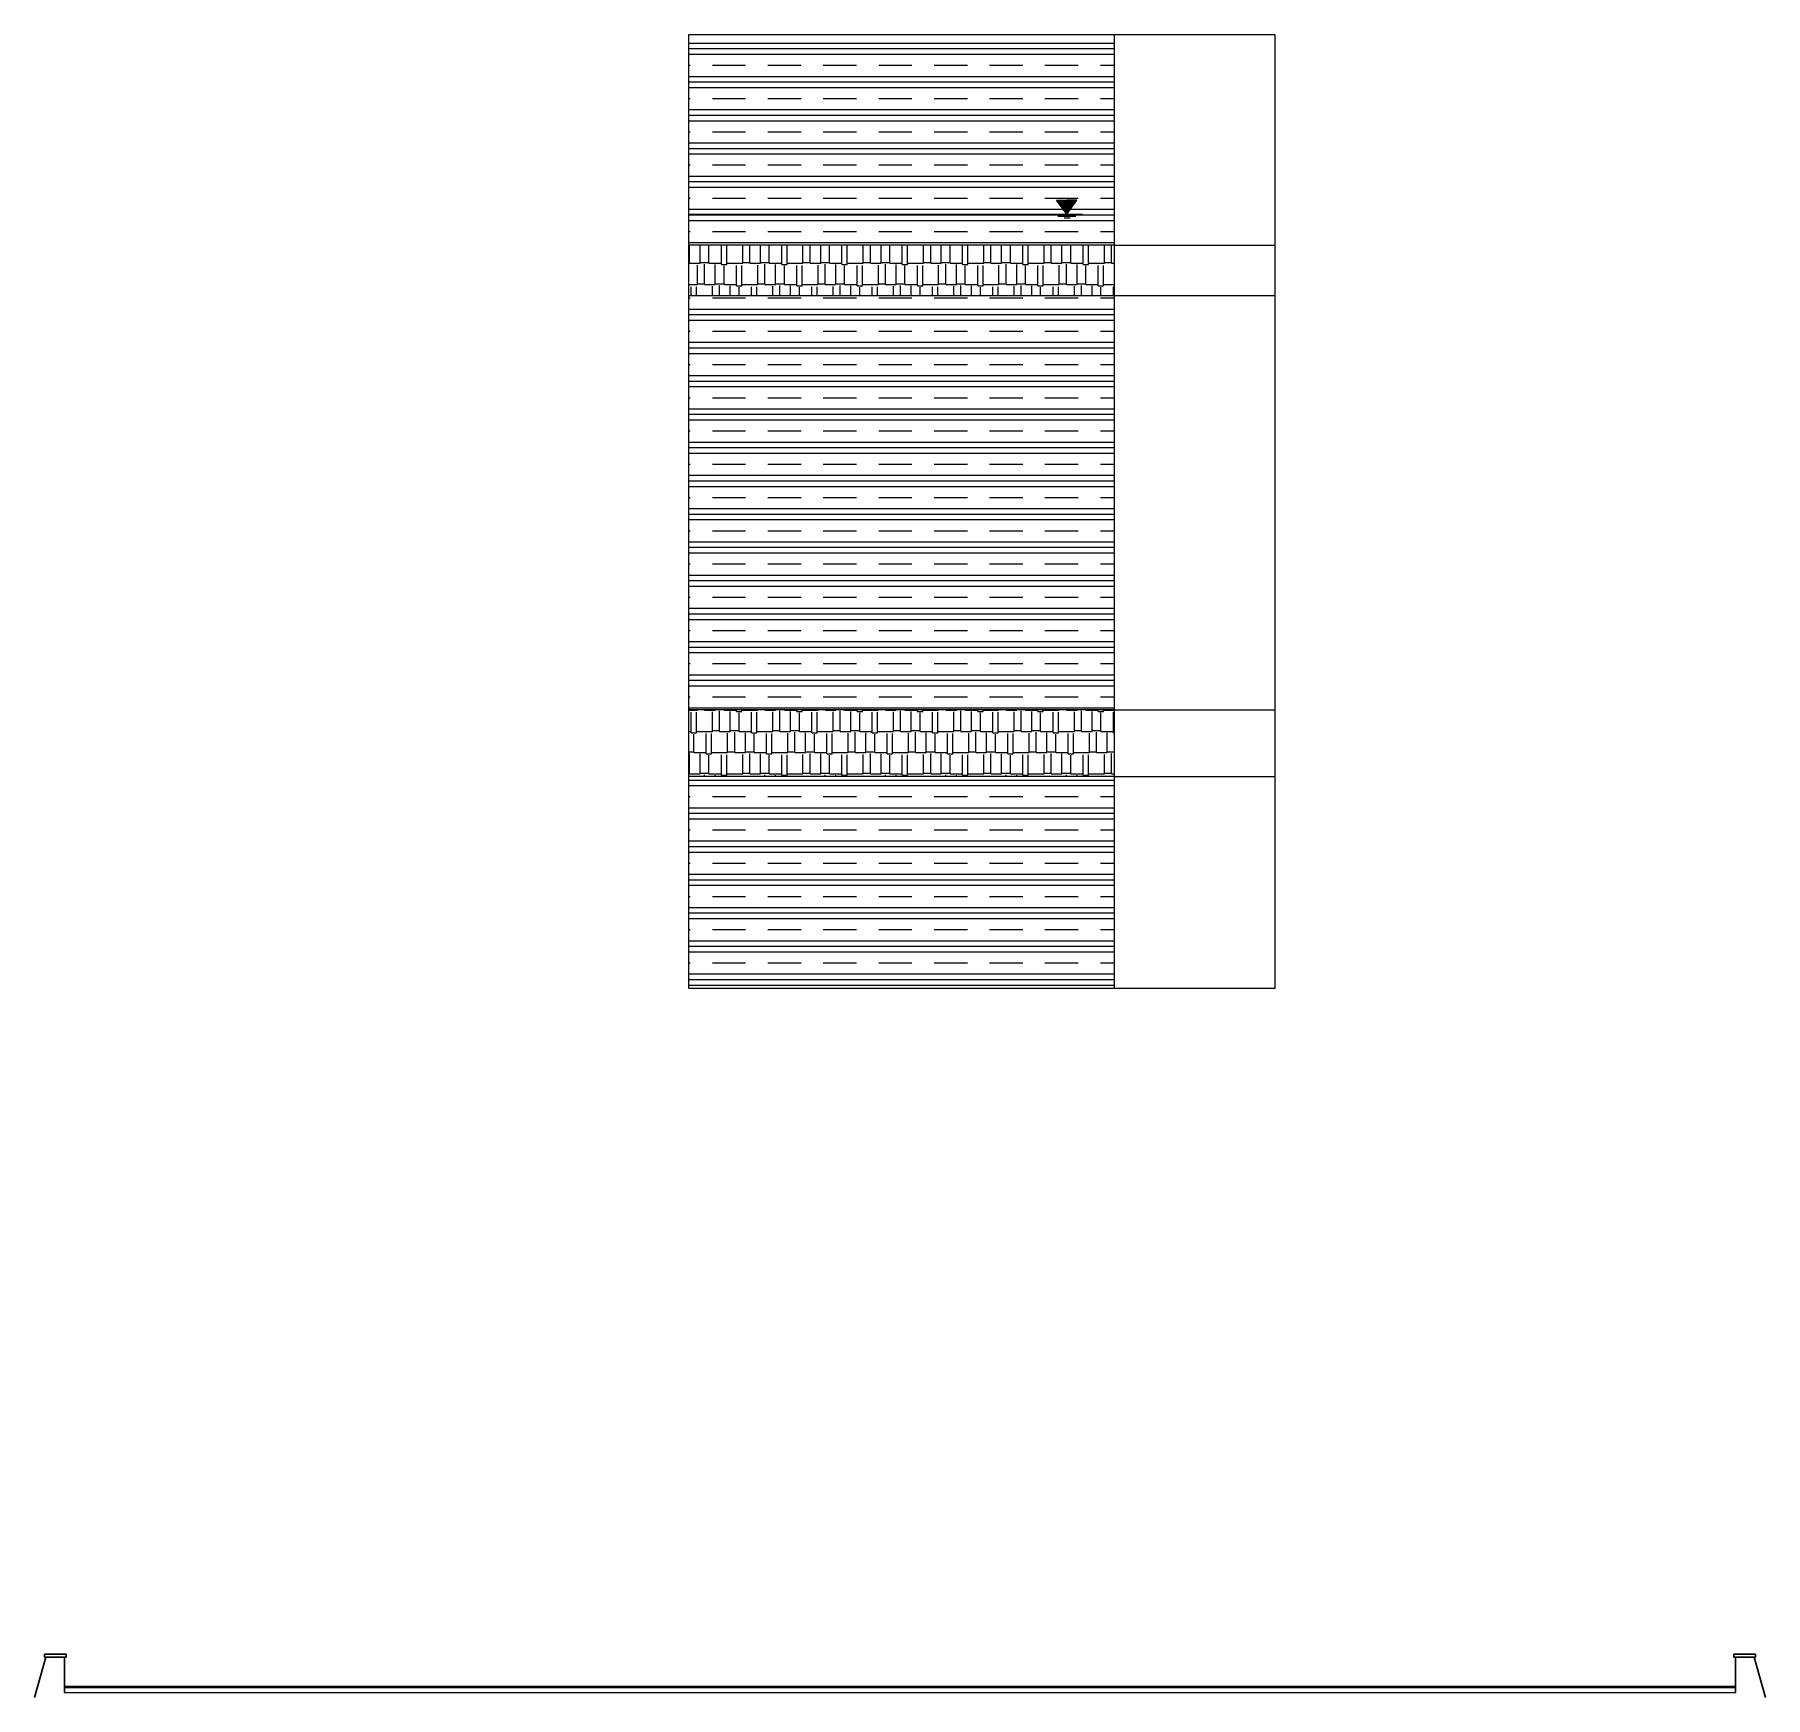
# Model space of a CAD drawing. Header units: millimetres. Extents: x 2329 to 2450, y 1882 to 1940.
# Drawn here: x 2361.28 to 2378.63, y 1923.43 to 1940.11 of the extents above; entities that cross this region are included whole.
import ezdxf

# ---------------------------------------------------------------- set-up
doc = ezdxf.new("R2010")
doc.units = ezdxf.units.MM
doc.layers.add('armature longitudinali', color=5, linetype='Continuous', lineweight=25)
doc.layers.add('pilastri', color=5, linetype='Continuous', lineweight=30)
doc.layers.add('grigio', color=252, linetype='Continuous')

msp = doc.modelspace()

# ---------------------------------------------------------------- hatches: boundary and pattern name
at = {"layer": 'armature longitudinali', "true_color": 0xf7f281, "transparency": 33554687}
h = msp.add_hatch(dxfattribs=at)
h.set_pattern_fill('CLAY', color=51, scale=0.07)
h.paths.add_polyline_path([(2367.838, 1940.106), (2367.838, 1937.995), (2372.102, 1937.995), (2372.102, 1940.106)])
h.paths.add_polyline_path([(2367.838, 1937.491), (2367.838, 1933.336), (2372.102, 1933.336), (2372.102, 1937.491)])
h.paths.add_polyline_path([(2367.838, 1932.665), (2367.838, 1930.539), (2372.102, 1930.539), (2372.102, 1932.665)])
at = {"layer": 'armature longitudinali', "transparency": 33554687}
h = msp.add_hatch(color=256, dxfattribs=at)
h.dxf.hatch_style = 1
h.paths.add_polyline_path([(2371.728, 1938.446), (2371.626, 1938.446), (2371.523, 1938.446), (2371.626, 1938.306)])
h = msp.add_hatch(dxfattribs=at)
h.set_pattern_fill('AR-RSHKE', color=30, scale=0.0007)
h.set_pattern_definition([(0, (118.57614, -123.4587), (0.45339, 0.21336), [0.10668, -0.0889, 0.12446, -0.05334, 0.16002, -0.07112]), (0, (118.68282, -123.4498), (0.45339, 0.21336), [0.0889, -0.33782, 0.07112, -0.10668]), (0, (118.89618, -123.47203), (0.45339, 0.21336), [0.05334, -0.55118]), (90, (118.57614, -123.4587), (-0.15113, 0.21336), [0.20447, -0.64897]), (90, (118.68282, -123.4587), (-0.15113, 0.21336), [0.200025, -0.653415]), (90, (118.77172, -123.4587), (-0.15113, 0.21336), [0.18669, -0.66675]), (90, (118.89618, -123.47203), (-0.15113, 0.21336), [0.20447, -0.64897]), (90, (118.94952, -123.47203), (-0.15113, 0.21336), [0.20447, -0.64897]), (90, (119.10954, -123.4587), (-0.15113, 0.21336), [0.19558, -0.65786])])
h.paths.add_polyline_path([(2367.838, 1937.995), (2367.838, 1937.491), (2372.102, 1937.491), (2372.102, 1937.995)])
h.paths.add_polyline_path([(2367.838, 1933.336), (2367.838, 1932.665), (2372.102, 1932.665), (2372.102, 1933.336)])

# ---------------------------------------------------------------- linework, layer by layer
for p, q in [((2371.626, 1938.306), (2371.523, 1938.446)), ((2371.523, 1938.446), (2371.626, 1938.446)), ((2371.626, 1938.306), (2371.728, 1938.446)), ((2371.728, 1938.446), (2371.626, 1938.446))]:
    msp.add_line(p, q)
for points in [[(2367.838, 1938.306), (2367.838, 1938.306), (2371.783, 1938.306)], [(2371.538, 1938.286), (2371.717, 1938.286)], [(2371.6, 1938.268), (2371.662, 1938.268)], [(2361.58, 1923.479), (2361.58, 1923.529), (2378.33, 1923.529)], [(2361.58, 1923.479), (2361.58, 1923.479), (2378.33, 1923.479)], [(2361.58, 1923.479), (2361.58, 1923.479)]]:
    msp.add_lwpolyline(points)
at = {"lineweight": 30}
for points in [[(2361.58, 1923.834), (2361.595, 1923.834), (2361.595, 1923.864), (2361.379, 1923.864), (2361.379, 1923.834), (2361.58, 1923.834)], [(2378.33, 1923.834), (2378.314, 1923.834), (2378.314, 1923.864), (2378.53, 1923.864), (2378.53, 1923.834), (2378.33, 1923.834)], [(2361.58, 1923.529), (2361.58, 1923.539), (2378.33, 1923.539)]]:
    msp.add_lwpolyline(points, dxfattribs=at)
at = {"layer": 'grigio'}
msp.add_line((2367.838, 1937.491), (2372.102, 1937.491), dxfattribs=at)
for points in [[(2367.838, 1940.106), (2372.102, 1940.106), (2372.102, 1930.539), (2367.838, 1930.539)], [(2367.838, 1930.539), (2367.838, 1940.106)], [(2372.102, 1940.106), (2373.713, 1940.106), (2373.713, 1930.539), (2372.102, 1930.539)], [(2372.102, 1937.995), (2367.838, 1937.995)], [(2372.102, 1937.995), (2373.713, 1937.995)], [(2372.102, 1937.491), (2373.713, 1937.491)], [(2372.102, 1933.336), (2367.838, 1933.336)], [(2372.102, 1933.336), (2373.713, 1933.336)], [(2372.102, 1932.665), (2367.838, 1932.665)], [(2372.102, 1932.665), (2373.713, 1932.665)]]:
    msp.add_lwpolyline(points, dxfattribs=at)
at = {"layer": 'pilastri', "color": 0, "lineweight": 30}
for points in [[(2361.28, 1923.431), (2361.391, 1923.834), (2361.58, 1923.834)], [(2361.58, 1923.834), (2361.58, 1923.479)], [(2378.33, 1923.834), (2378.33, 1923.479)], [(2378.63, 1923.431), (2378.518, 1923.834), (2378.33, 1923.834)]]:
    msp.add_lwpolyline(points, dxfattribs=at)

doc.saveas('drawing.dxf')
